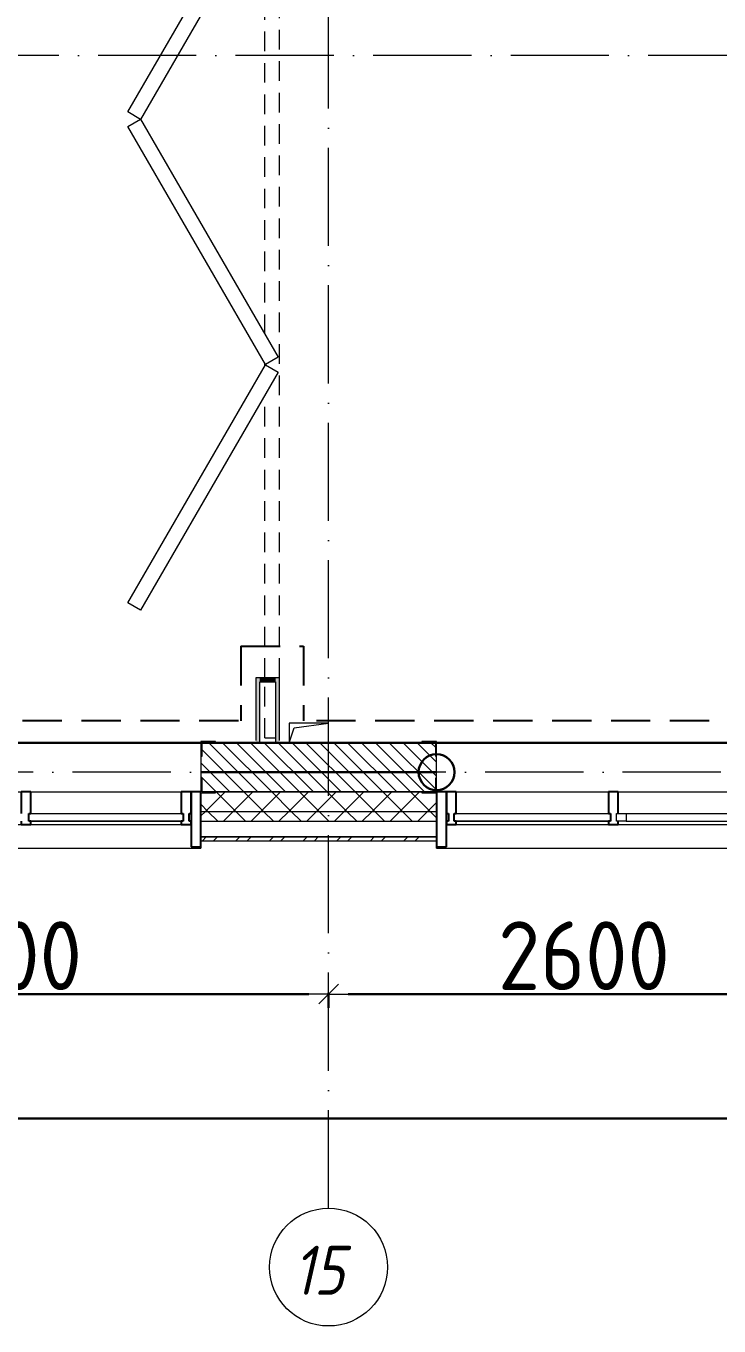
# Model space of a CAD drawing. Header units: millimetres. Extents: x -213536 to 1564669, y -45299 to 942238.
# Drawn here: x 454952 to 458480, y 422415 to 429036 of the extents above; entities that cross this region are included whole.
import ezdxf

# ---------------------------------------------------------------- set-up
doc = ezdxf.new("R2010")
doc.units = ezdxf.units.MM
for name, pattern in [('200_ШТРИХ__ш1_п0_6_', [160, 100, -60]), ('50_200_ШТРИХ_1Т_ш5_п1_п1_', [700, 500, -100, 0, -100]), ('Штрих короткий', [300, 150, -150]), ('Штриховая _2 мм - 1 мм_', [300, 200, -100])]:
    doc.linetypes.add(name, pattern=pattern)
for name, color, linetype, lineweight in [('0-1', 7, 'Continuous', 5), ('0-2', 7, 'Continuous', 9), ('2.1) ПГП окна 2.8 м', 5, 'Continuous', 30), ('3) ЖБ 4м', 3, 'Continuous', 30), ('3.1) ЖБ окна 1.2 м', 102, 'Continuous', 30), ('5) Швы', 2, 'Continuous', 30), ('Импосты витража', 7, 'Continuous', 9), ('Импосты витража-1', 7, 'Continuous', 25), ('Каркас_Импост', 7, 'Continuous', 13), ('Обобщенные модели', 7, 'Continuous', 9), ('Общие ребра', 7, 'Continuous', 9), ('Окна', 7, 'Continuous', 9), ('Оси', 7, 'Continuous', 9), ('Оси-1', 7, 'Continuous', 20), ('Оси-2', 7, '50_200_ШТРИХ_1Т_ш5_п1_п1_', 9), ('Остекление-1', 7, 'Continuous', 9), ('Открывание в плане-1', 7, '200_ШТРИХ__ш1_п0_6_', 9), ('Перемычка-1', 7, 'Штрих короткий', 9), ('Размеры', 7, 'Continuous', 15), ('Стены', 7, 'Continuous', 9), ('Стены-1', 7, 'Continuous', 13), ('Штриховка разреза-1', 7, 'Continuous', 9)]:
    doc.layers.add(name, color=color, linetype=linetype, lineweight=lineweight)
for name, color, linetype, lineweight, true_color in [('Каркас_Импост-2', 7, 'Continuous', 9, 0xaaaaaa), ('СТ-1_1', 7, 'Штриховая _2 мм - 1 мм_', 90, 0x888888), ('Штриховка разреза-4', 1, 'Continuous', 9, 0xff0000)]:
    doc.layers.add(name, color=color, linetype=linetype, lineweight=lineweight, true_color=true_color)
doc.layers.get('0-2').off()
doc.styles.add('ISOCPEUR_I_1', font='isocpeui.ttf', dxfattribs={"width": 0.85, "height": 2.5})
doc.styles.add('СПДС', font='isocpeur.ttf', dxfattribs={"width": 0.9})
doc.dimstyles.new('Размера А3', dxfattribs={"dimtxt": 200, "dimasz": 100, "dimexe": 70, "dimexo": 100, "dimgap": 20, "dimtad": 1, "dimdec": 0, "dimrnd": 10, "dimzin": 0, "dimdsep": 46, "dimtxsty": 'СПДС', "dimblk": 'ARROWHEAD_6', "dimcen": 1, "dimclrd": 256, "dimclre": 256, "dimclrt": 256, "dimazin": 0, "dimtfac": 1, "dimtdec": 0, "dimtmove": 2, "dimatfit": 3, "dimfxl": 1, "dimtolj": 1, "dimtzin": 0, "dimarcsym": 0})
pattern_1 = [(45, (0, 0), (-70.71068, 70.71068), []), (135, (0, 0), (-70.71068, -70.71068), [])]

# ---------------------------------------------------------------- blocks, each defined once
blk = doc.blocks.new('Ось сетки - Круг_Ø6_00__ISO-2_5_0_9K_-16731441-АИ2_03_План отделки стен 3-го этажа _Часть 2_')
at = {"layer": 'Оси-1'}
blk.add_circle((0, 0), 3, dxfattribs=at)
blk = doc.blocks.new('ARROWHEAD_6')
at = {"color": 0, "linetype": 'Continuous'}
for p, q in [((0, 0), (-1, 0)), ((-0.5, -0.5), (0.5, 0.5))]:
    blk.add_line(p, q, dxfattribs=at)
blk = doc.blocks.new('*D4719')
at = {"layer": 'Defpoints', "color": 0, "transparency": 16777216}
for p in [(453092.1, 424211.7), (456492.1, 424211.7), (456492.1, 424105.6)]:
    blk.add_point(p, dxfattribs=at)
at = {"layer": 'Размеры', "lineweight": -2, "transparency": 16777216}
for p, q in [((453092.1, 424111.7), (453092.1, 424035.6)), ((453192.1, 424105.6), (456392.1, 424105.6)), ((456492.1, 424111.7), (456492.1, 424035.6))]:
    blk.add_line(p, q, dxfattribs=at)
at = {"layer": 'Размеры', "lineweight": -2, "transparency": 16777216, "xscale": 100, "yscale": 100, "zscale": 100, "rotation": 180}
blk.add_blockref('ARROWHEAD_6', (453092.1, 424105.6), dxfattribs=at)
at = {"layer": 'Размеры', "lineweight": -2, "transparency": 16777216, "xscale": 100, "yscale": 100, "zscale": 100}
blk.add_blockref('ARROWHEAD_6', (456492.1, 424105.6), dxfattribs=at)
at = {"layer": 'Размеры', "transparency": 16777216, "insert": (454792.1, 424300.6), "char_height": 350, "width": 2.564, "attachment_point": 5, "style": 'СПДС'}
blk.add_mtext('\\A1;3400', dxfattribs=at)
blk = doc.blocks.new('*D4720')
at = {"layer": 'Defpoints', "color": 0, "transparency": 16777216}
for p in [(456492.1, 424211.7), (459092.1, 424211.7), (459092.1, 424105.6)]:
    blk.add_point(p, dxfattribs=at)
at = {"layer": 'Размеры', "lineweight": -2, "transparency": 16777216}
for p, q in [((456492.1, 424111.7), (456492.1, 424035.6)), ((456592.1, 424105.6), (458992.1, 424105.6)), ((459092.1, 424111.7), (459092.1, 424035.6))]:
    blk.add_line(p, q, dxfattribs=at)
at = {"layer": 'Размеры', "lineweight": -2, "transparency": 16777216, "xscale": 100, "yscale": 100, "zscale": 100, "rotation": 180}
blk.add_blockref('ARROWHEAD_6', (456492.1, 424105.6), dxfattribs=at)
at = {"layer": 'Размеры', "lineweight": -2, "transparency": 16777216, "xscale": 100, "yscale": 100, "zscale": 100}
blk.add_blockref('ARROWHEAD_6', (459092.1, 424105.6), dxfattribs=at)
at = {"layer": 'Размеры', "transparency": 16777216, "insert": (457792.1, 424300.6), "char_height": 350, "width": 2.488, "attachment_point": 5, "style": 'СПДС'}
blk.add_mtext('\\A1;2600', dxfattribs=at)
blk = doc.blocks.new('*D4743')
at = {"layer": 'Defpoints', "color": 0, "transparency": 16777216}
for p in [(430692.1, 423578.1), (534192.1, 423578.1), (534192.1, 423472.1)]:
    blk.add_point(p, dxfattribs=at)
at = {"layer": 'Размеры', "lineweight": -2, "transparency": 16777216}
for p, q in [((430692.1, 423478.1), (430692.1, 423402.1)), ((534192.1, 423478.1), (534192.1, 423402.1)), ((430792.1, 423472.1), (534092.1, 423472.1))]:
    blk.add_line(p, q, dxfattribs=at)
at = {"layer": 'Размеры', "lineweight": -2, "transparency": 16777216, "xscale": 100, "yscale": 100, "zscale": 100, "rotation": 180}
blk.add_blockref('ARROWHEAD_6', (430692.1, 423472.1), dxfattribs=at)
at = {"layer": 'Размеры', "lineweight": -2, "transparency": 16777216, "xscale": 100, "yscale": 100, "zscale": 100}
blk.add_blockref('ARROWHEAD_6', (534192.1, 423472.1), dxfattribs=at)
at = {"layer": 'Размеры', "transparency": 16777216, "insert": (482442.1, 423667.1), "char_height": 350, "width": 3.544, "attachment_point": 5, "style": 'СПДС'}
blk.add_mtext('\\A1;103500', dxfattribs=at)
blk = doc.blocks.new('PNS_Панель прямоугольная2 - Нр_Стекло - 40мм-26243474-АИ2_03_План отделки стен 3-го этажа _Часть 2_')
at = {"layer": 'Каркас_Импост'}
for p, q in [((-397.5, 0), (-397.5, 40)), ((-397.5, 40), (-347.5, 40)), ((-347.5, 40), (-347.5, 0)), ((397.5, 40), (347.5, 40)), ((347.5, 40), (347.5, 0)), ((397.5, 0), (397.5, 40)), ((-347.5, 0), (-397.5, 0)), ((347.5, 0), (397.5, 0))]:
    blk.add_line(p, q, dxfattribs=at)
at = {"layer": 'Каркас_Импост-2'}
for p, q in [((-347.5, 40), (347.5, 40)), ((-347.5, 0), (347.5, 0))]:
    blk.add_line(p, q, dxfattribs=at)
blk = doc.blocks.new('Прямоугольный импост - Импост структурный с накладкой - 150мм-25647633-АИ2_03_План отделки стен 3-го этажа _Часть 2_')
at = {"layer": 'Импосты витража-1'}
for p, q in [((-25, 0), (-25, 17)), ((-25, 17), (25, 17)), ((-15, 0), (-25, 0)), ((-15, -40), (-15, 0)), ((25, 17), (25, 0)), ((-25, -150), (-25, -40)), ((-25, -40), (-15, -40)), ((25, -40), (25, -150)), ((25, -150), (-25, -150))]:
    blk.add_line(p, q, dxfattribs=at)
blk = doc.blocks.new('Прямоугольный импост - Импост структурный с накладкой - 150мм-25647642-АИ2_03_План отделки стен 3-го этажа _Часть 2_')
at = {"layer": 'Импосты витража'}
for p, q in [((27275, -100), (28050, -100)), ((27275, -267), (28050, -267))]:
    blk.add_line(p, q, dxfattribs=at)
blk = doc.blocks.new('PNS_Панель прямоугольная1 - Нр_Стекло - 40мм-25259299-АИ2_03_План отделки стен 3-го этажа _Часть 2_')
at = {"layer": 'Остекление-1'}
for p, q in [((-387.5, 40), (387.5, 40)), ((-397.5, 0), (397.5, 0)), ((387.5, 0), (-387.5, 0))]:
    blk.add_line(p, q, dxfattribs=at)
blk = doc.blocks.new('Прямоугольный импост - Импост структурный с накладкой - 150мм-25647644-АИ2_03_План отделки стен 3-го этажа _Часть 2_')
at = {"layer": 'Импосты витража-1'}
for p, q in [((-25, 0), (-25, 17)), ((-25, 17), (25, 17)), ((-15, 0), (-25, 0)), ((-15, -40), (-15, 0)), ((25, 0), (15, 0)), ((15, 0), (15, -40)), ((25, 17), (25, 0)), ((-25, -150), (-25, -40)), ((-25, -40), (-15, -40)), ((15, -40), (25, -40)), ((25, -40), (25, -150)), ((25, -150), (-25, -150))]:
    blk.add_line(p, q, dxfattribs=at)
blk = doc.blocks.new('PNS_Панель прямоугольная1 - Нр_Стекло - 40мм-25374206-АИ2_03_План отделки стен 3-го этажа _Часть 2_')
at = {"layer": 'Остекление-1'}
for p, q in [((-382.5, 40), (382.5, 40)), ((-392.5, 0), (392.5, 0)), ((382.5, 0), (-382.5, 0))]:
    blk.add_line(p, q, dxfattribs=at)
blk = doc.blocks.new('Прямоугольный импост - Импост структурный с накладкой - 150мм-25669420-АИ2_03_План отделки стен 3-го этажа _Часть 2_')
at = {"layer": 'Импосты витража'}
for p, q in [((17450, -100), (18215, -100)), ((17450, -267), (18215, -267))]:
    blk.add_line(p, q, dxfattribs=at)
blk = doc.blocks.new('Прямоугольный импост - Импост структурный с накладкой - 150мм-V161-АИ2_03_План отделки стен 3-го этажа _Часть 2_')
at = {"layer": 'Импосты витража-1'}
for p, q in [((-25, 0), (-25, 17)), ((-25, 17), (25, 17)), ((25, 0), (15, 0)), ((15, 0), (15, -40)), ((25, 17), (25, 0)), ((-25, -150), (-25, -40)), ((15, -40), (25, -40)), ((25, -40), (25, -150)), ((25, -150), (-25, -150))]:
    blk.add_line(p, q, dxfattribs=at)
blk = doc.blocks.new('Прямоугольный импост - Откос НВФ_50х280 мм-25985587-АИ2_03_План отделки стен 3-го этажа _Часть 2_')
at = {"layer": 'Импосты витража-1'}
for p, q in [((-50, 130), (0, 130)), ((-50, -150), (-50, 130)), ((0, 130), (0, -144)), ((0, -150), (-50, -150))]:
    blk.add_line(p, q, dxfattribs=at)
blk = doc.blocks.new('Прямоугольный импост - Откос НВФ_50х280 мм-25993838-АИ2_03_План отделки стен 3-го этажа _Часть 2_')
at = {"layer": 'Импосты витража-1'}
for p, q in [((0, 130), (-50, 130)), ((-50, 130), (-50, -150)), ((0, -144), (0, 130)), ((-50, -150), (0, -150))]:
    blk.add_line(p, q, dxfattribs=at)
blk = doc.blocks.new('DOR__перегородка__Прямоугольная - Вн_ДПГ_6900х3300h-29275927-АИ2_03_План отделки стен 3-го этажа _Часть 2_')
at = {"layer": 'Каркас_Импост'}
for p, q in [((650.4, 706.9), (687.9, 771.8)), ((687.9, 771.8), (1900.3, 71.7)), ((1900.9, 71.7), (3113.3, 771.8)), ((3113.3, 771.8), (3150.8, 706.9)), ((3149.7, 706.9), (3187.3, 771.8)), ((3187.3, 771.8), (4399.6, 71.7)), ((1862.7, 6.7), (650.4, 706.9)), ((3150.8, 706.9), (1938.4, 6.7)), ((4362.1, 6.7), (3149.7, 706.9)), ((1900.3, 71.7), (1862.7, 6.7)), ((1938.4, 6.7), (1900.9, 71.7))]:
    blk.add_line(p, q, dxfattribs=at)
at = {"layer": 'Открывание в плане-1'}
for p, q in [((0, 75), (0, 20)), ((0, 75), (285, 75)), ((305.4, 75), (1744.5, 75)), ((1894.5, 75), (1906.7, 75)), ((2056.7, 75), (4243.8, 75)), ((305.4, 0), (6900, 0))]:
    blk.add_line(p, q, dxfattribs=at)
blk = doc.blocks.new('Проем_Дверь_Прямоугольный - 1800х2700h_оконные проемы-25805030-АИ2_03_План отделки стен 3-го этажа _Часть 2_')
at = {"layer": 'Перемычка-1'}
for p, q in [((900, 125), (-900, 125)), ((900, -125), (-900, -125))]:
    blk.add_line(p, q, dxfattribs=at)
blk = doc.blocks.new('Проем_Дверь_Прямоугольный - 2500х2700h_витражные проемы-26174336-АИ2_03_План отделки стен 3-го этажа _Часть 2_')
at = {"layer": 'Перемычка-1'}
for p, q in [((1250, 125), (-1250, 125)), ((1250, -125), (-1250, -125))]:
    blk.add_line(p, q, dxfattribs=at)
blk = doc.blocks.new('Фахверк_СКБ_Уголок - 250_2700-27497298-АИ2_03_План отделки стен 3-го этажа _Часть 2_')
at = {"layer": 'Обобщенные модели'}
for p, q in [((200, 181), (125, 181)), ((125, 181), (125, 106)), ((131, 106), (131, 175)), ((131, 175), (200, 175)), ((200, 175), (200, 181)), ((125, 106), (131, 106)), ((131, -6), (125, -6)), ((125, -6), (125, -81)), ((131, -75), (131, -6)), ((125, -81), (200, -81)), ((200, -75), (131, -75)), ((200, -81), (200, -75))]:
    blk.add_line(p, q, dxfattribs=at)
blk = doc.blocks.new('AR_Отверстие прямоугольное _в плите_ - AR_Отверстие прямоугольное _в плите_-V238-АИ2_03_План отделки стен 3-го этажа _Часть 2_')
at = {"layer": 'Обобщенные модели'}
for p, q in [((100, 50), (-100, 50)), ((-100, 50), (-100, -50)), ((-100, -50), (-75, 25)), ((-75, 25), (100, 50)), ((100, -50), (100, 50))]:
    blk.add_line(p, q, dxfattribs=at)
blk = doc.blocks.new('Отлив_СКБ - Отлив витража_120_НВФ-31885342-АИ2_03_План отделки стен 3-го этажа _Часть 2_')
at = {"layer": 'Окна'}
for p, q in [((7750, -2), (50, -2)), ((0, -120), (0, -113)), ((0, -120), (7800, -120)), ((7800, -113), (7800, -120))]:
    blk.add_line(p, q, dxfattribs=at)
blk = doc.blocks.new('Отлив_СКБ - Отлив витража_120_НВФ-31885687-АИ2_03_План отделки стен 3-го этажа _Часть 2_')
at = {"layer": 'Окна'}
for p, q in [((1750, -2), (50, -2)), ((0, -120), (0, -113)), ((0, -120), (1800, -120)), ((1800, -113), (1800, -120))]:
    blk.add_line(p, q, dxfattribs=at)
blk = doc.blocks.new('0125-Р-ОО-Ш2-АР-о_23_10_2024_rvt-1-АИ2_03_План отделки стен 3-го этажа _Часть 2_')
at = {"layer": 'Штриховка разреза-1'}
h = blk.add_hatch(dxfattribs=at)
h.set_pattern_fill('FP_1', color=256, style=0, pattern_type=2)
h.set_pattern_definition([(135, (0, 0), (-35.35534, -35.35534), [])])
h.paths.add_polyline_path([(25765.5, -100), (26344, -100), (26344, -31), (26350, -31), (26350, 81), (26344, 81), (26344, 150), (25156, 150), (25156, 81), (25150, 81), (25150, -31), (25156, -31), (25156, -100), (25299.5, -100)], flags=0)
h = blk.add_hatch(dxfattribs=at)
h.set_pattern_fill('FP_81', color=256, style=0, pattern_type=2)
h.set_pattern_definition(pattern_1)
h.paths.add_polyline_path([(102188.9, -200), (103600, -200), (103600, -100), (94575, -100), (94575, -106), (94500, -106), (94500, -200), (98460.9, -200)], flags=0)
h.paths.add_polyline_path([(91850, -200), (92700, -200), (92700, -106), (92625, -106), (92625, -100), (84750, -100), (84750, -200), (91350, -200)], flags=0)
h.paths.add_polyline_path([(83549.1, -200), (83750, -200), (83750, -100), (82625, -100), (82625, -106), (82550, -106), (82550, -200), (82617.1, -200)], flags=0)
h.paths.add_polyline_path([(80675, -200), (80750, -200), (80750, -106), (80675, -106), (80675, -100), (79625, -100), (79625, -106), (79550, -106), (79550, -200), (79821.1, -200)], flags=0)
h.paths.add_polyline_path([(77750, -200), (77750, -100), (76625, -100), (76625, -106), (76550, -106), (76550, -200), (77250, -200)], flags=0)
h.paths.add_polyline_path([(73425, -200), (74750, -200), (74750, -100), (73425, -100), (73425, -106), (73350, -106), (73350, -200), (73356, -200)], flags=0)
h.paths.add_polyline_path([(70350, -200), (71550, -200), (71550, -106), (71475, -106), (71475, -100), (70425, -100), (70425, -106), (70350, -106)], flags=0)
h.paths.add_polyline_path([(67356, -200), (68550, -200), (68550, -100), (67425, -100), (67425, -106), (67350, -106), (67350, -200)], flags=0)
h.paths.add_polyline_path([(64909.2, -200), (65550, -200), (65550, -106), (65475, -106), (65475, -100), (64425, -100), (64425, -106), (64350, -106), (64350, -200)], flags=0)
h.paths.add_polyline_path([(62200, -200), (62550, -200), (62550, -106), (62475, -106), (62475, -100), (61425, -100), (61425, -106), (61350, -106), (61350, -200), (62113.2, -200)], flags=0)
h.paths.add_polyline_path([(59550, -200), (59550, -106), (59475, -106), (59475, -100), (58425, -100), (58425, -106), (58350, -106), (58350, -200), (59317.3, -200)], flags=0)
h.paths.add_polyline_path([(56521.3, -200), (56550, -200), (56550, -106), (56475, -106), (56475, -100), (55425, -100), (55425, -106), (55350, -106), (55350, -200), (55589.3, -200)], flags=0)
h.paths.add_polyline_path([(52350, -200), (53550, -200), (53550, -106), (53475, -106), (53475, -100), (52425, -100), (52425, -106), (52350, -106)], flags=0)
h.paths.add_polyline_path([(47475, -200), (47550, -200), (47550, -106), (47475, -106), (47475, -100), (46425, -100), (46425, -106), (46350, -106), (46350, -200), (47201.4, -200)], flags=0)
h.paths.add_polyline_path([(44405.4, -200), (44550, -200), (44550, -106), (44475, -106), (44475, -100), (43425, -100), (43425, -106), (43350, -106), (43350, -200), (43473.4, -200)], flags=0)
h.paths.add_polyline_path([(41550, -200), (41550, -106), (41475, -105.4), (41475, -100), (40150, -100), (40150, -200), (41544, -200)], flags=0)
h.paths.add_polyline_path([(38350, -200), (38350, -106), (38275, -106), (38275, -100), (37150, -100), (37150, -200), (37881.4, -200)], flags=0)
h.paths.add_polyline_path([(34153.5, -200), (35350, -200), (35350, -106), (35275, -106), (35275, -100), (34225, -100), (34225, -106), (34150, -106), (34150, -200)], flags=0)
h.paths.add_polyline_path([(32275, -200), (32350, -200), (32350, -106), (32275, -106), (32275, -100), (31150, -100), (31150, -200), (31650, -200)], flags=0)
h.paths.add_polyline_path([(28650, -200), (29350, -200), (29350, -106), (29275, -106), (29275, -100), (28150, -100), (28150, -200), (28561.5, -200)], flags=0)
h.paths.add_polyline_path([(25299.5, -200), (26350, -200), (26350, -106), (26275, -106), (26275, -100), (25225, -100), (25225, -106), (25150, -106), (25150, -200), (25225, -200)], flags=0)
h.paths.add_polyline_path([(17350, -200), (17350, -106), (17275, -106), (17275, -100), (16225, -100), (16225, -106), (16150, -106), (16150, -200), (17250, -200)], flags=0)
h.paths.add_polyline_path([(15150, -200), (15150, -106), (15075, -106), (15075, -100), (9825, -100), (9825, -106), (9750, -106), (9750, -200), (14581.6, -200)], flags=0)
h.paths.add_polyline_path([(8057.7, -200), (8750, -200), (8750, -106), (8675, -106), (8675, -100), (-100, -100), (-100, -200), (7125.7, -200)], flags=0)
h = blk.add_hatch(dxfattribs=at)
h.set_pattern_fill('FP_81', color=256, style=0, pattern_type=2)
h.set_pattern_definition(pattern_1)
h.paths.add_polyline_path([(103120.9, -250), (103700, -250), (103700, -200), (94500, -200), (94500, -250), (102188.9, -250)], flags=0)
h.paths.add_polyline_path([(92700, -250), (92700, -200), (84750, -200), (84750, -250), (91937, -250)], flags=0)
h.paths.add_polyline_path([(83549.1, -250), (83750, -250), (83750, -200), (82550, -200), (82550, -250), (82617.1, -250)], flags=0)
h.paths.add_polyline_path([(79821.1, -250), (80750, -250), (80750, -200), (79550, -200), (79550, -250)], flags=0)
h.paths.add_polyline_path([(77750, -250), (77750, -200), (76550, -200), (76550, -250), (77025.1, -250)], flags=0)
h.paths.add_polyline_path([(74229.1, -250), (74750, -250), (74750, -200), (73350, -200), (73350, -250)], flags=0)
h.paths.add_polyline_path([(70501.2, -250), (71550, -250), (71550, -200), (70350, -200), (70350, -250)], flags=0)
h.paths.add_polyline_path([(68550, -250), (68550, -200), (67350, -200), (67350, -250), (67705.2, -250)], flags=0)
h.paths.add_polyline_path([(64909.2, -250), (65550, -250), (65550, -200), (64350, -200), (64350, -250)], flags=0)
h.paths.add_polyline_path([(62550, -250), (62550, -200), (61350, -200), (61350, -250), (62113.2, -250)], flags=0)
h.paths.add_polyline_path([(59317.3, -250), (59550, -250), (59550, -200), (58350, -200), (58350, -250)], flags=0)
h.paths.add_polyline_path([(56521.3, -250), (56550, -250), (56550, -200), (55350, -200), (55350, -250), (55589.3, -250)], flags=0)
h.paths.add_polyline_path([(53550, -250), (53550, -200), (52350, -200), (52350, -250), (52793.3, -250)], flags=0)
h.paths.add_polyline_path([(46735.4, -250), (47550, -250), (47550, -200), (46350, -200), (46350, -250)], flags=0)
h.paths.add_polyline_path([(44550, -250), (44550, -200), (43350, -200), (43350, -250), (44405.4, -250)], flags=0)
h.paths.add_polyline_path([(41550, -250), (41550, -200), (40150, -200), (40150, -250), (40677.4, -250)], flags=0)
h.paths.add_polyline_path([(37881.4, -250), (38350, -250), (38350, -200), (37150, -200), (37150, -250), (37415.4, -250)], flags=0)
h.paths.add_polyline_path([(35085.5, -250), (35350, -250), (35350, -200), (34150, -200), (34150, -250), (34153.5, -250)], flags=0)
h.paths.add_polyline_path([(32350, -250), (32350, -200), (31150, -200), (31150, -250), (31357.5, -250)], flags=0)
h.paths.add_polyline_path([(28561.5, -250), (29350, -250), (29350, -200), (28150, -200), (28150, -250)], flags=0)
h.paths.add_polyline_path([(25765.5, -250), (26350, -250), (26350, -200), (25150, -200), (25150, -250), (25299.5, -250)], flags=0)
h.paths.add_polyline_path([(17350, -250), (17350, -200), (16150, -200), (16150, -250), (16445.6, -250)], flags=0)
h.paths.add_polyline_path([(14581.6, -250), (15150, -250), (15150, -200), (9750, -200), (9750, -250), (12717.6, -250)], flags=0)
h.paths.add_polyline_path([(8057.7, -250), (8750, -250), (8750, -200), (-200, -200), (-200, -250), (7125.7, -250)], flags=0)
h = blk.add_hatch(dxfattribs=at)
h.set_pattern_fill('FP_80', color=256, style=0, pattern_type=2)
h.set_pattern_definition([(45, (0, 0), (-85.5366, 85.5366), []), (45, (57.02, 0), (-85.5366, 85.5366), [])])
h.paths.add_polyline_path([(40665, -350), (40665, -330), (40151, -330), (40151, -350)], flags=0)
h.paths.add_polyline_path([(37150, -350), (38350, -350), (38350, -330), (37150, -330)], flags=0)
h.paths.add_polyline_path([(35085.5, -350), (35350, -350), (35350, -330), (34151, -330), (34151, -350), (34153.5, -350)], flags=0)
h.paths.add_polyline_path([(32350, -350), (32350, -330), (31150, -330), (31150, -350), (31357.5, -350)], flags=0)
h.paths.add_polyline_path([(29350, -350), (29350, -330), (28151, -330), (28151, -350), (28561.5, -350)], flags=0)
h.paths.add_polyline_path([(26350, -350), (26350, -330), (25150, -330), (25150, -350), (25765.5, -350)], flags=0)
h.paths.add_polyline_path([(16445.6, -350), (17350, -350), (17350, -330), (16150, -330), (16150, -350)], flags=0)
h.paths.add_polyline_path([(15150, -350), (15150, -330), (9750, -330), (9750, -350), (14581.6, -350)], flags=0)
h.paths.add_polyline_path([(8057.7, -350), (8750, -350), (8750, -330), (-330, -330), (-330, -350), (7125.7, -350)], flags=0)
at = {"layer": 'Общие ребра'}
for p, q in [((26275, -100), (25225, -100)), ((25225, -100), (26275, -100)), ((25150, -200), (26350, -200)), ((25150, -250), (26350, -250))]:
    blk.add_line(p, q, dxfattribs=at)
at = {"layer": 'Стены'}
for p, q in [((22650, 150), (25150, 150)), ((26350, 150), (28150, 150))]:
    blk.add_line(p, q, dxfattribs=at)
at = {"layer": 'Стены-1'}
for p, q in [((26275, 150), (25225, 150)), ((25150, 81), (25150, -31)), ((26350, -31), (26350, 81)), ((25150, -106), (25150, -330)), ((26350, -330), (26350, -106)), ((25150, -330), (26350, -330)), ((26350, -330), (25150, -330)), ((25150, -330), (25150, -350)), ((26350, -350), (26350, -330)), ((25150, -350), (26350, -350))]:
    blk.add_line(p, q, dxfattribs=at)
at = {"layer": '0-2'}
for name, p, rotation in [('DOR__перегородка__Прямоугольная - Вн_ДПГ_6900х3300h-29275927-АИ2_03_План отделки стен 3-го этажа _Часть 2_', (25550, 175), 90.0000000000001), ('Проем_Дверь_Прямоугольный - 2500х2700h_витражные проемы-26174336-АИ2_03_План отделки стен 3-го этажа _Часть 2_', (23900, 25), 180), ('Фахверк_СКБ_Уголок - 250_2700-27497298-АИ2_03_План отделки стен 3-го этажа _Часть 2_', (26475, 75), 180), ('Проем_Дверь_Прямоугольный - 1800х2700h_оконные проемы-25805030-АИ2_03_План отделки стен 3-го этажа _Часть 2_', (27250, 25), 180), ('Прямоугольный импост - Откос НВФ_50х280 мм-25993838-АИ2_03_План отделки стен 3-го этажа _Часть 2_', (26350, -250), 180)]:
    blk.add_blockref(name, p, dxfattribs=dict(at, rotation=rotation))
for name, p in [('AR_Отверстие прямоугольное _в плите_ - AR_Отверстие прямоугольное _в плите_-V238-АИ2_03_План отделки стен 3-го этажа _Часть 2_', (25700, 200)), ('Фахверк_СКБ_Уголок - 250_2700-27497298-АИ2_03_План отделки стен 3-го этажа _Часть 2_', (25025, -25)), ('Прямоугольный импост - Импост структурный с накладкой - 150мм-25669420-АИ2_03_План отделки стен 3-го этажа _Часть 2_', (6835, 0)), ('Прямоугольный импост - Импост структурный с накладкой - 150мм-25647642-АИ2_03_План отделки стен 3-го этажа _Часть 2_', (-825, 0)), ('Прямоугольный импост - Импост структурный с накладкой - 150мм-25647642-АИ2_03_План отделки стен 3-го этажа _Часть 2_', (0, 0)), ('PNS_Панель прямоугольная1 - Нр_Стекло - 40мм-25374206-АИ2_03_План отделки стен 3-го этажа _Часть 2_', (24667.5, -250)), ('PNS_Панель прямоугольная1 - Нр_Стекло - 40мм-25259299-АИ2_03_План отделки стен 3-го этажа _Часть 2_', (26837.5, -250)), ('PNS_Панель прямоугольная2 - Нр_Стекло - 40мм-26243474-АИ2_03_План отделки стен 3-го этажа _Часть 2_', (27662.5, -250)), ('Отлив_СКБ - Отлив витража_120_НВФ-31885342-АИ2_03_План отделки стен 3-го этажа _Часть 2_', (17350, -267)), ('Отлив_СКБ - Отлив витража_120_НВФ-31885687-АИ2_03_План отделки стен 3-го этажа _Часть 2_', (26350, -267))]:
    blk.add_blockref(name, p, dxfattribs=at)
at = {"layer": '0-2', "extrusion": (0, 0, -1), "rotation": 180}
for name, p in [('Прямоугольный импост - Импост структурный с накладкой - 150мм-V161-АИ2_03_План отделки стен 3-го этажа _Часть 2_', (-24260, -250)), ('Прямоугольный импост - Импост структурный с накладкой - 150мм-25647644-АИ2_03_План отделки стен 3-го этажа _Часть 2_', (-25075, -250)), ('Прямоугольный импост - Откос НВФ_50х280 мм-25985587-АИ2_03_План отделки стен 3-го этажа _Часть 2_', (-25150, -250)), ('Прямоугольный импост - Импост структурный с накладкой - 150мм-25647644-АИ2_03_План отделки стен 3-го этажа _Часть 2_', (-26425, -250)), ('Прямоугольный импост - Импост структурный с накладкой - 150мм-25647633-АИ2_03_План отделки стен 3-го этажа _Часть 2_', (-27250, -250))]:
    blk.add_blockref(name, p, dxfattribs=at)
blk = doc.blocks.new('3этНиз')
at = {"layer": 'Штриховка разреза-4'}
for points in [[(456142.1, 425385.4), (456142.1, 425715.4), (456122.1, 425715.4), (456122.1, 425385.4)], [(456222.1, 425695.4), (456222.1, 425715.4), (456142.1, 425715.4), (456142.1, 425695.4)], [(456242.1, 425385.4), (456242.1, 425715.4), (456222.1, 425715.4), (456222.1, 425385.4)]]:
    blk.add_hatch(color=256, dxfattribs=at).paths.add_polyline_path(points, flags=0)
at = {"layer": 'СТ-1_1', "lineweight": 25}
for p, q in [((456045, 425877.4), (456365, 425877.4)), ((456045, 425877.4), (456045, 425497.4)), ((456365, 425877.4), (456365, 425497.4)), ((456034.1, 425497.4), (453454.1, 425497.4)), ((458730.1, 425497.4), (456370.1, 425497.4))]:
    blk.add_line(p, q, dxfattribs=at)
at = {"layer": 'Стены-1'}
for p, q in [((456242.1, 425715.4), (456122.1, 425715.4)), ((456122.1, 425715.4), (456122.1, 425397.4)), ((456142.1, 425695.4), (456222.1, 425695.4)), ((456142.1, 425385.4), (456142.1, 425695.4)), ((456222.1, 425695.4), (456222.1, 425385.4)), ((456242.1, 425397.4), (456242.1, 425715.4)), ((456122.1, 425385.4), (456142.1, 425385.4)), ((456222.1, 425385.4), (456242.1, 425385.4))]:
    blk.add_line(p, q, dxfattribs=at)
at = {"layer": '0-1'}
blk.add_blockref('0125-Р-ОО-Ш2-АР-о_23_10_2024_rvt-1-АИ2_03_План отделки стен 3-го этажа _Часть 2_', (430692.1, 425235.4), dxfattribs=at)
blk = doc.blocks.new('Ось 3 этаж')
at = {"layer": 'Оси-2'}
for p, q in [((456492.1, 423014.8), (456492.1, 477896.8)), ((535630.4, 428885.4), (428373.3, 428885.4)), ((536900.4, 425235.4), (428373.3, 425235.4))]:
    blk.add_line(p, q, dxfattribs=at)
at = {"layer": 'Оси-1', "xscale": 99.99999999999993, "yscale": 99.99999999999993, "zscale": 99.99999999999993}
blk.add_blockref('Ось сетки - Круг_Ø6_00__ISO-2_5_0_9K_-16731441-АИ2_03_План отделки стен 3-го этажа _Часть 2_', (456492.1, 422714.8), dxfattribs=at)
at = {"layer": 'Оси', "insert": (456311, 422823.5), "char_height": 250, "width": 346.329, "attachment_point": 1, "style": 'ISOCPEUR_I_1'}
blk.add_mtext('15', dxfattribs=at)
at = {"layer": 'Размеры'}
for base, p1, p2, picture, middle in [((456492.1, 424105.6), (453092.1, 424211.7), (456492.1, 424211.7), '*D4719', (454792.1, 424300.6)), ((459092.1, 424105.6), (456492.1, 424211.7), (459092.1, 424211.7), '*D4720', (457792.1, 424300.6)), ((534192.1, 423472.1), (430692.1, 423578.1), (534192.1, 423578.1), '*D4743', (482442.1, 423667.1))]:
    dim = blk.add_linear_dim(base=base, p1=p1, p2=p2, dimstyle='Размера А3', override={"dimtxt": 350}, dxfattribs=at)
    dim.commit()
    dim.dimension.update_dxf_attribs({"geometry": picture, "text_midpoint": middle})

msp = doc.modelspace()

# ---------------------------------------------------------------- linework, layer by layer
at = {"layer": '2.1) ПГП окна 2.8 м'}
msp.add_lwpolyline([(455842.1, 425235.4), (457042.1, 425235.4)], dxfattribs=at)
at = {"layer": '3.1) ЖБ окна 1.2 м'}
msp.add_lwpolyline([(453342.1, 425385.4), (458842.1, 425385.4)], dxfattribs=at)
at = {"layer": '5) Швы'}
msp.add_circle((457042.1, 425235.4), 91.6, dxfattribs=at)

# ---------------------------------------------------------------- block references
at = {"color": 5, "lineweight": 30}
msp.add_blockref('Ось 3 этаж', (0, 0), dxfattribs=at)
at = {"layer": '3) ЖБ 4м'}
msp.add_blockref('3этНиз', (0, 0), dxfattribs=at)

doc.saveas('drawing.dxf')
